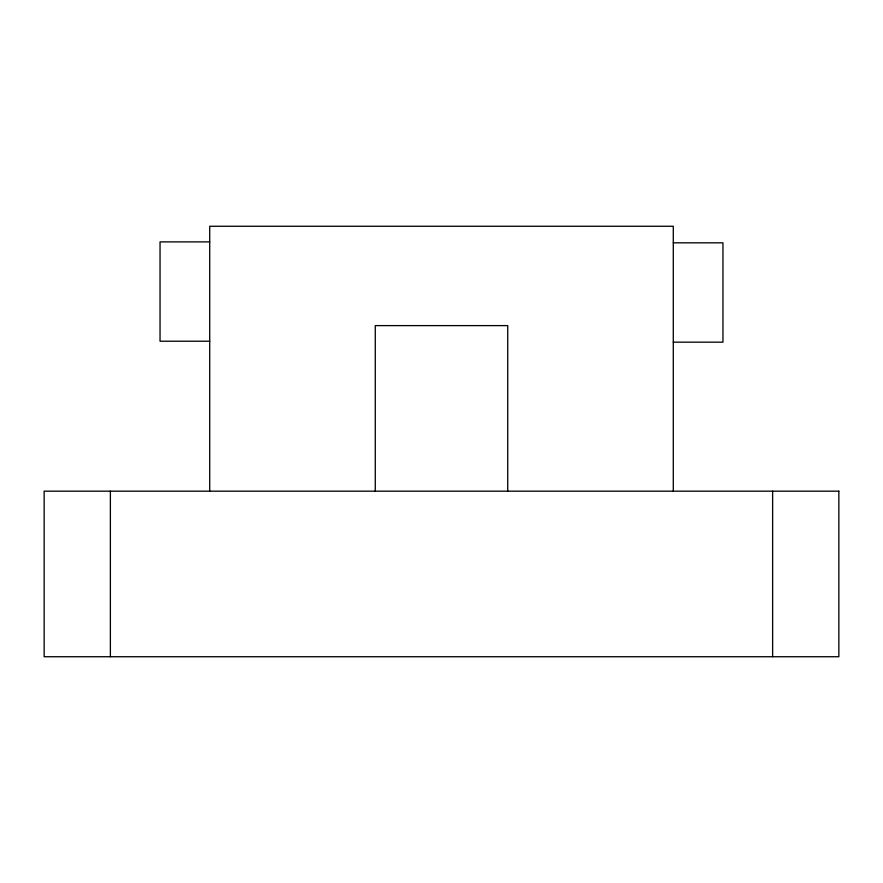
<?xml version="1.0" encoding="UTF-8"?>
<svg xmlns="http://www.w3.org/2000/svg" width="883" height="883" viewBox="0 0 883 883"><rect width="100%" height="100%" fill="white"/><g stroke="black" fill="none" stroke-linecap="round" stroke-linejoin="round"><path stroke-width="1.32" d="M209.713 241.887L160.044 241.887L160.044 341.224L209.713 341.224M673.288 242.825L722.956 242.825L722.956 342.163L673.288 342.163M772.625 491.169L772.625 656.731M673.288 491.169L673.288 226.269L209.713 226.269L209.713 491.169M507.725 491.169L507.725 325.606L375.275 325.606L375.275 491.169M110.375 491.169L110.375 656.731M838.85 491.169L44.15 491.169L44.15 656.731L838.85 656.731L838.85 491.169"/></g></svg>
